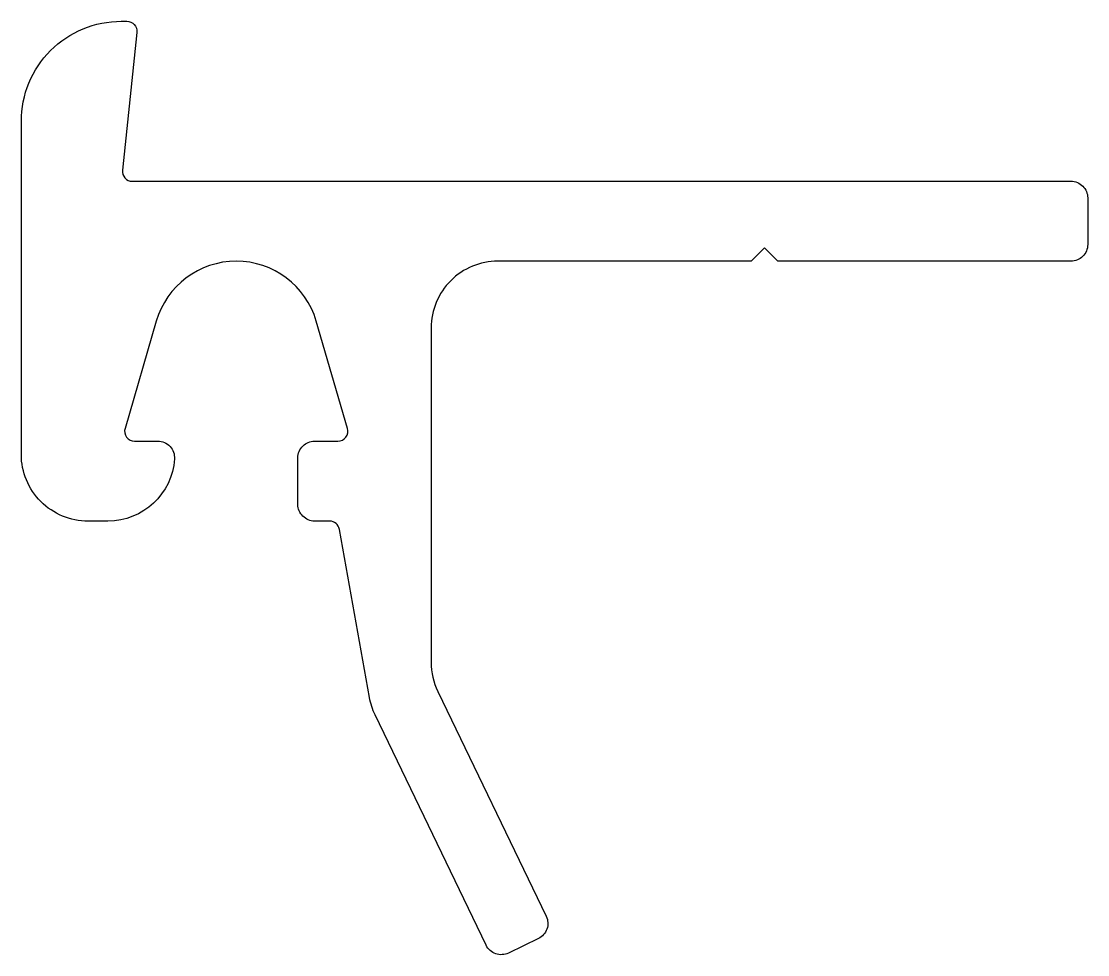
# Model space of a CAD drawing. Extents: x 163.7 to 195.7, y 218.2 to 246.2.
import ezdxf

# ---------------------------------------------------------------- set-up
doc = ezdxf.new("R2010")
doc.units = 0
doc.layers.add('ANA', color=220, linetype='CONTINUOUS')

msp = doc.modelspace()

# ---------------------------------------------------------------- linework, layer by layer
at = {"layer": 'ANA'}
msp.add_lwpolyline([(174.195, 225.931), (173.291, 230.982, 0.363272), (172.996, 231.23), (172.545, 231.23, -0.414214), (172.045, 231.73), (172.045, 233.13, -0.414214), (172.545, 233.63), (173.245, 233.63, 0.5), (173.533, 234.014), (172.595, 237.23, 0.75), (167.795, 237.23), (166.857, 234.014, 0.5), (167.145, 233.63), (167.841, 233.63, -0.433892), (168.34, 233.096, -0.394805), (166.345, 231.23), (165.745, 231.23, -0.414214), (163.745, 233.23), (163.745, 243.23, -0.414214), (166.745, 246.23), (166.912, 246.23, -0.444951), (167.21, 245.899), (166.779, 241.761, 0.444951), (167.078, 241.43), (195.245, 241.43, -0.414214), (195.745, 240.93), (195.745, 239.53, -0.414214), (195.245, 239.03), (186.445, 239.03), (186.045, 239.43), (185.645, 239.03), (178.045, 239.03, 0.414214), (176.045, 237.03), (176.045, 226.986, 0.112745), (176.243, 226.118), (179.496, 219.368, -0.414214), (179.263, 218.701), (178.362, 218.266, -0.414214), (177.694, 218.5), (174.362, 225.415, -0.068127)], format="xyb", close=True, dxfattribs=at)

doc.saveas('drawing.dxf')
